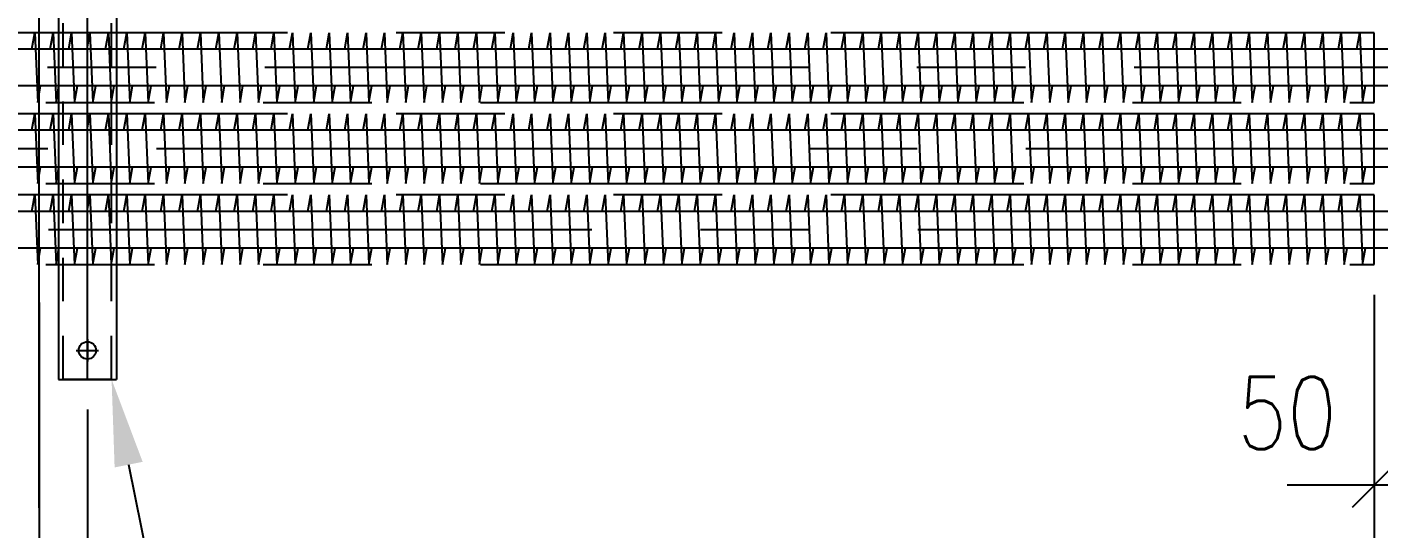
# Model space of a CAD drawing. Extents: x -4179 to 25200, y 0 to 17850.
# Drawn here: x 9704 to 11104, y 13069 to 13589 of the extents above; entities that cross this region are included whole.
import ezdxf
from ezdxf import colors
from ezdxf.entities.mleader import LeaderData, LeaderLine
from ezdxf.math import Vec2, Vec3

# ---------------------------------------------------------------- set-up
doc = ezdxf.new("R2010")
doc.units = 0
doc.header["$LTSCALE"] = 450
doc.header["$MEASUREMENT"] = 0
for name, pattern in [('CEN1', [0.32, 0.12, -0.1, 0, -0.1]), ('CENTER', [2, 1.25, -0.25, 0.25, -0.25]), ('HIDSHORT', [0.18, 0.1, -0.08]), ('PHANTOM', [2.5, 1.25, -0.25, 0.25, -0.25, 0.25, -0.25])]:
    doc.linetypes.add(name, pattern=pattern)
for name, color, linetype in [('CEN', 1, 'CENTER'), ('DIM', 1, 'Continuous'), ('HID1', 8, 'PHANTOM'), ('TEXT', 4, 'Continuous'), ('Y', 2, 'HIDSHORT')]:
    doc.layers.add(name, color=color, linetype=linetype)
doc.styles.add('SIMP25', font='romans.shx', dxfattribs={"width": 0.8, "height": 75})
doc.styles.get("Standard").update_dxf_attribs({"font": 'ROMANS.SHX'})
doc.dimstyles.get("Standard").update_dxf_attribs({"dimscale": 500.1, "dimtxt": 75, "dimasz": 0.18, "dimexe": 0.18, "dimexo": 0.0625, "dimgap": 0.075, "dimtad": 1, "dimdec": 0, "dimrnd": 0.5, "dimzin": 0, "dimdsep": 46, "dimtxsty": 'SIMP25', "dimcen": 0.09, "dimadec": 0, "dimazin": 0, "dimtfac": 1, "dimtdec": 0, "dimtmove": 1, "dimatfit": 3, "dimfxl": 1, "dimtolj": 1, "dimtzin": 0, "dimarcsym": 0})

# ---------------------------------------------------------------- blocks, each defined once
blk = doc.blocks.new('_Oblique')
at = {"color": 0, "linetype": 'ByBlock', "lineweight": -2}
blk.add_line((-0.25, -0.25), (0.25, 0.25), dxfattribs=at)
blk = doc.blocks.new('*D9')
at = {"layer": 'Defpoints', "color": 0, "transparency": 16777216}
for p in [(11098.8, 13342.9), (11416.8, 12839.5), (11098.8, 11923.9)]:
    blk.add_point(p, dxfattribs=at)
at = {"layer": 'DIM', "color": 0, "lineweight": -2, "transparency": 16777216}
for p, q in [((11098.8, 13311.6), (11098.8, 11833.9)), ((11416.8, 12808.2), (11416.8, 11833.9)), ((11416.8, 11923.9), (11098.8, 11923.9)), ((11751.3, 11923.9), (11416.8, 11923.9))]:
    blk.add_line(p, q, dxfattribs=at)
at = {"layer": 'DIM', "color": 0, "lineweight": -2, "transparency": 16777216, "xscale": 90.018, "yscale": 90.018, "zscale": 90.018, "rotation": 180}
blk.add_blockref('_Oblique', (11098.8, 11923.9), dxfattribs=at)
at = {"layer": 'DIM', "color": 0, "lineweight": -2, "transparency": 16777216, "xscale": 90.018, "yscale": 90.018, "zscale": 90.018}
blk.add_blockref('_Oblique', (11416.8, 11923.9), dxfattribs=at)
at = {"layer": 'DIM', "color": 0, "transparency": 16777216, "insert": (11636.6, 11998.9), "char_height": 75, "attachment_point": 5, "style": 'SIMP25'}
blk.add_mtext('\\A1;318', dxfattribs=at)
blk = doc.blocks.new('*D10')
at = {"layer": 'Defpoints', "color": 0, "transparency": 16777216}
for p in [(2298.8, 13378.9), (11098.8, 13342.9), (2298.8, 11923.9)]:
    blk.add_point(p, dxfattribs=at)
at = {"layer": 'DIM', "color": 0, "lineweight": -2, "transparency": 16777216}
for p, q in [((2298.8, 13347.7), (2298.8, 11833.9)), ((11098.8, 13311.6), (11098.8, 11833.9)), ((11008.8, 11923.9), (2388.8, 11923.9))]:
    blk.add_line(p, q, dxfattribs=at)
at = {"layer": 'DIM', "color": 0, "transparency": 16777216}
for points in [[(2388.8, 11938.9), (2388.8, 11908.9), (2298.8, 11923.9)], [(11008.8, 11938.9), (11008.8, 11908.9), (11098.8, 11923.9)]]:
    blk.add_solid(points, dxfattribs=at)
at = {"layer": 'DIM', "color": 0, "transparency": 16777216, "insert": (6698.8, 12018.6), "char_height": 75, "attachment_point": 5, "style": 'SIMP25'}
blk.add_mtext('\\A1;8800 (FINNED LENGTH)', dxfattribs=at)
blk = doc.blocks.new('*D11')
at = {"layer": 'Defpoints', "color": 0, "transparency": 16777216}
for p in [(2088.8, 13606.9), (11248.8, 13115.4), (2088.8, 11698.9)]:
    blk.add_point(p, dxfattribs=at)
at = {"layer": 'DIM', "color": 0, "lineweight": -2, "transparency": 16777216}
for p, q in [((2088.8, 13575.7), (2088.8, 11608.9)), ((11248.8, 13084.2), (11248.8, 11608.9)), ((11158.8, 11698.9), (2178.8, 11698.9))]:
    blk.add_line(p, q, dxfattribs=at)
at = {"layer": 'DIM', "color": 0, "transparency": 16777216}
for points in [[(2178.8, 11713.9), (2178.8, 11683.9), (2088.8, 11698.9)], [(11158.8, 11713.9), (11158.8, 11683.9), (11248.8, 11698.9)]]:
    blk.add_solid(points, dxfattribs=at)
at = {"layer": 'DIM', "color": 0, "transparency": 16777216, "insert": (6668.8, 11773.9), "char_height": 75, "attachment_point": 5, "style": 'SIMP25'}
blk.add_mtext('\\A1;9160', dxfattribs=at)
blk = doc.blocks.new('cb0110')
at = {"color": 1, "linetype": 'CEN1'}
for p, q in [((-0.641, 0), (0.641, 0)), ((0, 0.641), (0, -0.641))]:
    blk.add_line(p, q, dxfattribs=at)
at = {"color": 0, "linetype": 'ByBlock'}
blk.add_circle((0, 0), 0.5, dxfattribs=at)
blk = doc.blocks.new('*D45')
at = {"layer": 'Defpoints', "color": 0, "transparency": 16777216}
for p in [(9716.8, 13334.9), (11416.8, 12839.5), (9716.8, 12434.9)]:
    blk.add_point(p, dxfattribs=at)
at = {"layer": 'DIM', "color": 0, "lineweight": -2, "transparency": 16777216}
for p, q in [((9716.8, 13303.7), (9716.8, 12344.9)), ((11416.8, 12808.2), (11416.8, 12344.9)), ((11326.8, 12434.9), (9806.8, 12434.9))]:
    blk.add_line(p, q, dxfattribs=at)
at = {"layer": 'DIM', "color": 0, "transparency": 16777216}
for points in [[(9806.8, 12449.9), (9806.8, 12419.9), (9716.8, 12434.9)], [(11326.8, 12449.9), (11326.8, 12419.9), (11416.8, 12434.9)]]:
    blk.add_solid(points, dxfattribs=at)
at = {"layer": 'DIM', "color": 0, "transparency": 16777216, "insert": (10566.8, 12509.9), "char_height": 75, "attachment_point": 5, "style": 'SIMP25'}
blk.add_mtext('\\A1;1700', dxfattribs=at)
blk = doc.blocks.new('*D46')
at = {"layer": 'Defpoints', "color": 0, "transparency": 16777216}
for p in [(9666.8, 13223.9), (9766.8, 13223.9), (9666.8, 12224.9)]:
    blk.add_point(p, dxfattribs=at)
at = {"layer": 'DIM', "color": 0, "lineweight": -2, "transparency": 16777216}
for p, q in [((9666.8, 13192.7), (9666.8, 12134.9)), ((9766.8, 13192.7), (9766.8, 12134.9)), ((9285.2, 12224.9), (9666.8, 12224.9)), ((9766.8, 12224.9), (9666.8, 12224.9))]:
    blk.add_line(p, q, dxfattribs=at)
at = {"layer": 'DIM', "color": 0, "lineweight": -2, "transparency": 16777216, "xscale": 90.018, "yscale": 90.018, "zscale": 90.018, "rotation": 180}
blk.add_blockref('_Oblique', (9666.8, 12224.9), dxfattribs=at)
at = {"layer": 'DIM', "color": 0, "lineweight": -2, "transparency": 16777216, "xscale": 90.018, "yscale": 90.018, "zscale": 90.018}
blk.add_blockref('_Oblique', (9766.8, 12224.9), dxfattribs=at)
at = {"layer": 'DIM', "color": 0, "transparency": 16777216, "insert": (9395.6, 12299.9), "char_height": 75, "attachment_point": 5, "style": 'SIMP25'}
blk.add_mtext('\\A1;100', dxfattribs=at)
blk = doc.blocks.new('*D47')
at = {"layer": 'Defpoints', "color": 0, "transparency": 16777216}
for p in [(7976.8, 13334.9), (9716.8, 13334.9), (7976.8, 12434.9)]:
    blk.add_point(p, dxfattribs=at)
at = {"layer": 'DIM', "color": 0, "lineweight": -2, "transparency": 16777216}
for p, q in [((7976.8, 13303.7), (7976.8, 12344.9)), ((9716.8, 13303.7), (9716.8, 12344.9)), ((9626.8, 12434.9), (8066.8, 12434.9))]:
    blk.add_line(p, q, dxfattribs=at)
at = {"layer": 'DIM', "color": 0, "transparency": 16777216}
for points in [[(8066.8, 12449.9), (8066.8, 12419.9), (7976.8, 12434.9)], [(9626.8, 12449.9), (9626.8, 12419.9), (9716.8, 12434.9)]]:
    blk.add_solid(points, dxfattribs=at)
at = {"layer": 'DIM', "color": 0, "transparency": 16777216, "insert": (8846.8, 12509.9), "char_height": 75, "attachment_point": 5, "style": 'SIMP25'}
blk.add_mtext('\\A1;1740', dxfattribs=at)
blk = doc.blocks.new('*D54')
at = {"layer": 'Defpoints', "color": 0, "transparency": 16777216}
for p in [(11148.8, 13378.9), (11098.8, 13342.9), (11098.8, 13114.2)]:
    blk.add_point(p, dxfattribs=at)
at = {"layer": 'DIM', "color": 0, "lineweight": -2, "transparency": 16777216}
for p, q in [((11148.8, 13347.7), (11148.8, 13024.2)), ((11098.8, 13311.6), (11098.8, 13024.2)), ((11098.8, 13114.2), (11008.8, 13114.2)), ((11148.8, 13114.2), (11098.8, 13114.2)), ((11148.8, 13114.2), (11238.8, 13114.2))]:
    blk.add_line(p, q, dxfattribs=at)
at = {"layer": 'DIM', "color": 0, "lineweight": -2, "transparency": 16777216, "xscale": 90.018, "yscale": 90.018, "zscale": 90.018}
blk.add_blockref('_Oblique', (11098.8, 13114.2), dxfattribs=at)
at = {"layer": 'DIM', "color": 0, "lineweight": -2, "transparency": 16777216, "xscale": 90.018, "yscale": 90.018, "zscale": 90.018, "rotation": 180}
blk.add_blockref('_Oblique', (11148.8, 13114.2), dxfattribs=at)
at = {"layer": 'DIM', "color": 0, "transparency": 16777216, "insert": (11008.8, 13189.2), "char_height": 75, "attachment_point": 5, "style": 'SIMP25'}
blk.add_mtext('\\A1;50', dxfattribs=at)

msp = doc.modelspace()

# ---------------------------------------------------------------- linework, layer by layer
for p, q in [((11412.8, 13566), (2148.8, 13566)), ((11412.8, 13527.9), (2148.8, 13527.9)), ((11300.8, 13482), (2088.8, 13482)), ((11300.8, 13443.9), (2088.8, 13443.9)), ((11188.8, 13398), (2088.8, 13398)), ((11188.8, 13359.9), (2088.8, 13359.9))]:
    msp.add_line(p, q)
at = {"layer": 'CEN'}
for p, q in [((9716.8, 13090.9), (9716.8, 16604.7)), ((9716.8, 13134.9), (9716.8, 16540.9)), ((9766.8, 13223.9), (9766.8, 16523.9)), ((11412.8, 13546.9), (2148.8, 13546.9)), ((11300.8, 13462.9), (2088.8, 13462.9)), ((11188.8, 13378.9), (2088.8, 13378.9))]:
    msp.add_line(p, q, dxfattribs=at)
for points in [[(9709.3, 13566), (9712.3, 13583), (9715.3, 13510.9), (9718.3, 13527.9)], [(9728.3, 13566), (9731.3, 13583), (9734.3, 13510.9), (9737.3, 13527.9)], [(9747.4, 13566), (9750.4, 13583), (9753.4, 13510.9), (9756.4, 13527.9)], [(9766.4, 13566), (9769.4, 13583), (9772.4, 13510.9), (9775.4, 13527.9)], [(9785.5, 13566), (9788.5, 13583), (9791.5, 13510.9), (9794.5, 13527.9)], [(9804.5, 13566), (9807.5, 13583), (9810.5, 13510.9), (9813.5, 13527.9)], [(9823.6, 13566), (9826.6, 13583), (9829.6, 13510.9), (9832.6, 13527.9)], [(9842.6, 13566), (9845.6, 13583), (9848.6, 13510.9), (9851.6, 13527.9)], [(9861.7, 13566), (9864.7, 13583), (9867.7, 13510.9), (9870.7, 13527.9)], [(9880.7, 13566), (9883.7, 13583), (9886.7, 13510.9), (9889.7, 13527.9)], [(9899.8, 13566), (9902.8, 13583), (9905.8, 13510.9), (9908.8, 13527.9)], [(9918.8, 13566), (9921.8, 13583), (9924.8, 13510.9), (9927.8, 13527.9)], [(9937.9, 13566), (9940.9, 13583), (9943.9, 13510.9), (9946.9, 13527.9)], [(9956.9, 13566), (9959.9, 13583), (9962.9, 13510.9), (9965.9, 13527.9)], [(9976, 13566), (9979, 13583), (9982, 13510.9), (9985, 13527.9)], [(9995, 13566), (9998, 13583), (10001, 13510.9), (10004, 13527.9)], [(10014.1, 13566), (10017.1, 13583), (10020.1, 13510.9), (10023.1, 13527.9)], [(10033.1, 13566), (10036.1, 13583), (10039.1, 13510.9), (10042.1, 13527.9)], [(10052.2, 13566), (10055.2, 13583), (10058.2, 13510.9), (10061.2, 13527.9)], [(10071.2, 13566), (10074.2, 13583), (10077.2, 13510.9), (10080.2, 13527.9)], [(10090.3, 13566), (10093.3, 13583), (10096.3, 13510.9), (10099.3, 13527.9)], [(10109.3, 13566), (10112.3, 13583), (10115.3, 13510.9), (10118.3, 13527.9)], [(10128.4, 13566), (10131.4, 13583), (10134.4, 13510.9), (10137.4, 13527.9)], [(10147.4, 13566), (10150.4, 13583), (10153.4, 13510.9), (10156.4, 13527.9)], [(10166.5, 13566), (10169.5, 13583), (10172.5, 13510.9), (10175.5, 13527.9)], [(10185.5, 13566), (10188.5, 13583), (10191.5, 13510.9), (10194.5, 13527.9)], [(10204.6, 13566), (10207.6, 13583), (10210.6, 13510.9), (10213.6, 13527.9)], [(10223.6, 13566), (10226.6, 13583), (10229.6, 13510.9), (10232.6, 13527.9)], [(10242.7, 13566), (10245.7, 13583), (10248.7, 13510.9), (10251.7, 13527.9)], [(10261.7, 13566), (10264.7, 13583), (10267.7, 13510.9), (10270.7, 13527.9)], [(10280.8, 13566), (10283.8, 13583), (10286.8, 13510.9), (10289.8, 13527.9)], [(10299.8, 13566), (10302.8, 13583), (10305.8, 13510.9), (10308.8, 13527.9)], [(10318.9, 13566), (10321.9, 13583), (10324.9, 13510.9), (10327.9, 13527.9)], [(10337.9, 13566), (10340.9, 13583), (10343.9, 13510.9), (10346.9, 13527.9)], [(10357, 13566), (10360, 13583), (10363, 13510.9), (10366, 13527.9)], [(10376, 13566), (10379, 13583), (10382, 13510.9), (10385, 13527.9)], [(10395.1, 13566), (10398.1, 13583), (10401.1, 13510.9), (10404.1, 13527.9)], [(10414.1, 13566), (10417.1, 13583), (10420.1, 13510.9), (10423.1, 13527.9)], [(10433.2, 13566), (10436.2, 13583), (10439.2, 13510.9), (10442.2, 13527.9)], [(10452.2, 13566), (10455.2, 13583), (10458.2, 13510.9), (10461.2, 13527.9)], [(10471.3, 13566), (10474.3, 13583), (10477.3, 13510.9), (10480.3, 13527.9)], [(10490.3, 13566), (10493.3, 13583), (10496.3, 13510.9), (10499.3, 13527.9)], [(10509.4, 13566), (10512.4, 13583), (10515.4, 13510.9), (10518.4, 13527.9)], [(10528.4, 13566), (10531.4, 13583), (10534.4, 13510.9), (10537.4, 13527.9)], [(10547.5, 13566), (10550.5, 13583), (10553.5, 13510.9), (10556.5, 13527.9)], [(10566.5, 13566), (10569.5, 13583), (10572.5, 13510.9), (10575.5, 13527.9)], [(10585.6, 13566), (10588.6, 13583), (10591.6, 13510.9), (10594.6, 13527.9)], [(10604.6, 13566), (10607.6, 13583), (10610.6, 13510.9), (10613.6, 13527.9)], [(10623.7, 13566), (10626.7, 13583), (10629.7, 13510.9), (10632.7, 13527.9)], [(10642.7, 13566), (10645.7, 13583), (10648.7, 13510.9), (10651.7, 13527.9)], [(10661.8, 13566), (10664.8, 13583), (10667.8, 13510.9), (10670.8, 13527.9)], [(10680.8, 13566), (10683.8, 13583), (10686.8, 13510.9), (10689.8, 13527.9)], [(10699.9, 13566), (10702.9, 13583), (10705.9, 13510.9), (10708.9, 13527.9)], [(10718.9, 13566), (10721.9, 13583), (10724.9, 13510.9), (10727.9, 13527.9)], [(10738, 13566), (10741, 13583), (10744, 13510.9), (10747, 13527.9)], [(10757, 13566), (10760, 13583), (10763, 13510.9), (10766, 13527.9)], [(10776.1, 13566), (10779.1, 13583), (10782.1, 13510.9), (10785.1, 13527.9)], [(10795.1, 13566), (10798.1, 13583), (10801.1, 13510.9), (10804.1, 13527.9)], [(10814.2, 13566), (10817.2, 13583), (10820.2, 13510.9), (10823.2, 13527.9)], [(10833.2, 13566), (10836.2, 13583), (10839.2, 13510.9), (10842.2, 13527.9)], [(10852.3, 13566), (10855.3, 13583), (10858.3, 13510.9), (10861.3, 13527.9)], [(10871.3, 13566), (10874.3, 13583), (10877.3, 13510.9), (10880.3, 13527.9)], [(10890.4, 13566), (10893.4, 13583), (10896.4, 13510.9), (10899.4, 13527.9)], [(10909.4, 13566), (10912.4, 13583), (10915.4, 13510.9), (10918.4, 13527.9)], [(10928.5, 13566), (10931.5, 13583), (10934.5, 13510.9), (10937.5, 13527.9)], [(10947.5, 13566), (10950.5, 13583), (10953.5, 13510.9), (10956.5, 13527.9)], [(10966.6, 13566), (10969.6, 13583), (10972.6, 13510.9), (10975.6, 13527.9)], [(10985.6, 13566), (10988.6, 13583), (10991.6, 13510.9), (10994.6, 13527.9)], [(11004.7, 13566), (11007.7, 13583), (11010.7, 13510.9), (11013.7, 13527.9)], [(11023.7, 13566), (11026.7, 13583), (11029.7, 13510.9), (11032.7, 13527.9)], [(11042.8, 13566), (11045.8, 13583), (11048.8, 13510.9), (11051.8, 13527.9)], [(11061.8, 13566), (11064.8, 13583), (11067.8, 13510.9), (11070.8, 13527.9)], [(11080.9, 13566), (11083.9, 13583), (11086.9, 13510.9), (11089.9, 13527.9)], [(9709.3, 13482), (9712.3, 13499), (9715.3, 13426.9), (9718.3, 13443.9)], [(9728.3, 13482), (9731.3, 13499), (9734.3, 13426.9), (9737.3, 13443.9)], [(9747.4, 13482), (9750.4, 13499), (9753.4, 13426.9), (9756.4, 13443.9)], [(9766.4, 13482), (9769.4, 13499), (9772.4, 13426.9), (9775.4, 13443.9)], [(9785.5, 13482), (9788.5, 13499), (9791.5, 13426.9), (9794.5, 13443.9)], [(9804.5, 13482), (9807.5, 13499), (9810.5, 13426.9), (9813.5, 13443.9)], [(9823.6, 13482), (9826.6, 13499), (9829.6, 13426.9), (9832.6, 13443.9)], [(9842.6, 13482), (9845.6, 13499), (9848.6, 13426.9), (9851.6, 13443.9)], [(9861.7, 13482), (9864.7, 13499), (9867.7, 13426.9), (9870.7, 13443.9)], [(9880.7, 13482), (9883.7, 13499), (9886.7, 13426.9), (9889.7, 13443.9)], [(9899.8, 13482), (9902.8, 13499), (9905.8, 13426.9), (9908.8, 13443.9)], [(9918.8, 13482), (9921.8, 13499), (9924.8, 13426.9), (9927.8, 13443.9)], [(9937.9, 13482), (9940.9, 13499), (9943.9, 13426.9), (9946.9, 13443.9)], [(9956.9, 13482), (9959.9, 13499), (9962.9, 13426.9), (9965.9, 13443.9)], [(9976, 13482), (9979, 13499), (9982, 13426.9), (9985, 13443.9)], [(9995, 13482), (9998, 13499), (10001, 13426.9), (10004, 13443.9)], [(10014.1, 13482), (10017.1, 13499), (10020.1, 13426.9), (10023.1, 13443.9)], [(10033.1, 13482), (10036.1, 13499), (10039.1, 13426.9), (10042.1, 13443.9)], [(10052.2, 13482), (10055.2, 13499), (10058.2, 13426.9), (10061.2, 13443.9)], [(10071.2, 13482), (10074.2, 13499), (10077.2, 13426.9), (10080.2, 13443.9)], [(10090.3, 13482), (10093.3, 13499), (10096.3, 13426.9), (10099.3, 13443.9)], [(10109.3, 13482), (10112.3, 13499), (10115.3, 13426.9), (10118.3, 13443.9)], [(10128.4, 13482), (10131.4, 13499), (10134.4, 13426.9), (10137.4, 13443.9)], [(10147.4, 13482), (10150.4, 13499), (10153.4, 13426.9), (10156.4, 13443.9)], [(10166.5, 13482), (10169.5, 13499), (10172.5, 13426.9), (10175.5, 13443.9)], [(10185.5, 13482), (10188.5, 13499), (10191.5, 13426.9), (10194.5, 13443.9)], [(10204.6, 13482), (10207.6, 13499), (10210.6, 13426.9), (10213.6, 13443.9)], [(10223.6, 13482), (10226.6, 13499), (10229.6, 13426.9), (10232.6, 13443.9)], [(10242.7, 13482), (10245.7, 13499), (10248.7, 13426.9), (10251.7, 13443.9)], [(10261.7, 13482), (10264.7, 13499), (10267.7, 13426.9), (10270.7, 13443.9)], [(10280.8, 13482), (10283.8, 13499), (10286.8, 13426.9), (10289.8, 13443.9)], [(10299.8, 13482), (10302.8, 13499), (10305.8, 13426.9), (10308.8, 13443.9)], [(10318.9, 13482), (10321.9, 13499), (10324.9, 13426.9), (10327.9, 13443.9)], [(10337.9, 13482), (10340.9, 13499), (10343.9, 13426.9), (10346.9, 13443.9)], [(10357, 13482), (10360, 13499), (10363, 13426.9), (10366, 13443.9)], [(10376, 13482), (10379, 13499), (10382, 13426.9), (10385, 13443.9)], [(10395.1, 13482), (10398.1, 13499), (10401.1, 13426.9), (10404.1, 13443.9)], [(10414.1, 13482), (10417.1, 13499), (10420.1, 13426.9), (10423.1, 13443.9)], [(10433.2, 13482), (10436.2, 13499), (10439.2, 13426.9), (10442.2, 13443.9)], [(10452.2, 13482), (10455.2, 13499), (10458.2, 13426.9), (10461.2, 13443.9)], [(10471.3, 13482), (10474.3, 13499), (10477.3, 13426.9), (10480.3, 13443.9)], [(10490.3, 13482), (10493.3, 13499), (10496.3, 13426.9), (10499.3, 13443.9)], [(10509.4, 13482), (10512.4, 13499), (10515.4, 13426.9), (10518.4, 13443.9)], [(10528.4, 13482), (10531.4, 13499), (10534.4, 13426.9), (10537.4, 13443.9)], [(10547.5, 13482), (10550.5, 13499), (10553.5, 13426.9), (10556.5, 13443.9)], [(10566.5, 13482), (10569.5, 13499), (10572.5, 13426.9), (10575.5, 13443.9)], [(10585.6, 13482), (10588.6, 13499), (10591.6, 13426.9), (10594.6, 13443.9)], [(10604.6, 13482), (10607.6, 13499), (10610.6, 13426.9), (10613.6, 13443.9)], [(10623.7, 13482), (10626.7, 13499), (10629.7, 13426.9), (10632.7, 13443.9)], [(10642.7, 13482), (10645.7, 13499), (10648.7, 13426.9), (10651.7, 13443.9)], [(10661.8, 13482), (10664.8, 13499), (10667.8, 13426.9), (10670.8, 13443.9)], [(10680.8, 13482), (10683.8, 13499), (10686.8, 13426.9), (10689.8, 13443.9)], [(10699.9, 13482), (10702.9, 13499), (10705.9, 13426.9), (10708.9, 13443.9)], [(10718.9, 13482), (10721.9, 13499), (10724.9, 13426.9), (10727.9, 13443.9)], [(10738, 13482), (10741, 13499), (10744, 13426.9), (10747, 13443.9)], [(10757, 13482), (10760, 13499), (10763, 13426.9), (10766, 13443.9)], [(10776.1, 13482), (10779.1, 13499), (10782.1, 13426.9), (10785.1, 13443.9)], [(10795.1, 13482), (10798.1, 13499), (10801.1, 13426.9), (10804.1, 13443.9)], [(10814.2, 13482), (10817.2, 13499), (10820.2, 13426.9), (10823.2, 13443.9)], [(10833.2, 13482), (10836.2, 13499), (10839.2, 13426.9), (10842.2, 13443.9)], [(10852.3, 13482), (10855.3, 13499), (10858.3, 13426.9), (10861.3, 13443.9)], [(10871.3, 13482), (10874.3, 13499), (10877.3, 13426.9), (10880.3, 13443.9)], [(10890.4, 13482), (10893.4, 13499), (10896.4, 13426.9), (10899.4, 13443.9)], [(10909.4, 13482), (10912.4, 13499), (10915.4, 13426.9), (10918.4, 13443.9)], [(10928.5, 13482), (10931.5, 13499), (10934.5, 13426.9), (10937.5, 13443.9)], [(10947.5, 13482), (10950.5, 13499), (10953.5, 13426.9), (10956.5, 13443.9)], [(10966.6, 13482), (10969.6, 13499), (10972.6, 13426.9), (10975.6, 13443.9)], [(10985.6, 13482), (10988.6, 13499), (10991.6, 13426.9), (10994.6, 13443.9)], [(11004.7, 13482), (11007.7, 13499), (11010.7, 13426.9), (11013.7, 13443.9)], [(11023.7, 13482), (11026.7, 13499), (11029.7, 13426.9), (11032.7, 13443.9)], [(11042.8, 13482), (11045.8, 13499), (11048.8, 13426.9), (11051.8, 13443.9)], [(11061.8, 13482), (11064.8, 13499), (11067.8, 13426.9), (11070.8, 13443.9)], [(11080.9, 13482), (11083.9, 13499), (11086.9, 13426.9), (11089.9, 13443.9)], [(9709.3, 13398), (9712.3, 13415), (9715.3, 13342.9), (9718.3, 13359.9)], [(9728.3, 13398), (9731.3, 13415), (9734.3, 13342.9), (9737.3, 13359.9)], [(9747.4, 13398), (9750.4, 13415), (9753.4, 13342.9), (9756.4, 13359.9)], [(9766.4, 13398), (9769.4, 13415), (9772.4, 13342.9), (9775.4, 13359.9)], [(9785.5, 13398), (9788.5, 13415), (9791.5, 13342.9), (9794.5, 13359.9)], [(9804.5, 13398), (9807.5, 13415), (9810.5, 13342.9), (9813.5, 13359.9)], [(9823.6, 13398), (9826.6, 13415), (9829.6, 13342.9), (9832.6, 13359.9)], [(9842.6, 13398), (9845.6, 13415), (9848.6, 13342.9), (9851.6, 13359.9)], [(9861.7, 13398), (9864.7, 13415), (9867.7, 13342.9), (9870.7, 13359.9)], [(9880.7, 13398), (9883.7, 13415), (9886.7, 13342.9), (9889.7, 13359.9)], [(9899.8, 13398), (9902.8, 13415), (9905.8, 13342.9), (9908.8, 13359.9)], [(9918.8, 13398), (9921.8, 13415), (9924.8, 13342.9), (9927.8, 13359.9)], [(9937.9, 13398), (9940.9, 13415), (9943.9, 13342.9), (9946.9, 13359.9)], [(9956.9, 13398), (9959.9, 13415), (9962.9, 13342.9), (9965.9, 13359.9)], [(9976, 13398), (9979, 13415), (9982, 13342.9), (9985, 13359.9)], [(9995, 13398), (9998, 13415), (10001, 13342.9), (10004, 13359.9)], [(10014.1, 13398), (10017.1, 13415), (10020.1, 13342.9), (10023.1, 13359.9)], [(10033.1, 13398), (10036.1, 13415), (10039.1, 13342.9), (10042.1, 13359.9)], [(10052.2, 13398), (10055.2, 13415), (10058.2, 13342.9), (10061.2, 13359.9)], [(10071.2, 13398), (10074.2, 13415), (10077.2, 13342.9), (10080.2, 13359.9)], [(10090.3, 13398), (10093.3, 13415), (10096.3, 13342.9), (10099.3, 13359.9)], [(10109.3, 13398), (10112.3, 13415), (10115.3, 13342.9), (10118.3, 13359.9)], [(10128.4, 13398), (10131.4, 13415), (10134.4, 13342.9), (10137.4, 13359.9)], [(10147.4, 13398), (10150.4, 13415), (10153.4, 13342.9), (10156.4, 13359.9)], [(10166.5, 13398), (10169.5, 13415), (10172.5, 13342.9), (10175.5, 13359.9)], [(10185.5, 13398), (10188.5, 13415), (10191.5, 13342.9), (10194.5, 13359.9)], [(10204.6, 13398), (10207.6, 13415), (10210.6, 13342.9), (10213.6, 13359.9)], [(10223.6, 13398), (10226.6, 13415), (10229.6, 13342.9), (10232.6, 13359.9)], [(10242.7, 13398), (10245.7, 13415), (10248.7, 13342.9), (10251.7, 13359.9)], [(10261.7, 13398), (10264.7, 13415), (10267.7, 13342.9), (10270.7, 13359.9)], [(10280.8, 13398), (10283.8, 13415), (10286.8, 13342.9), (10289.8, 13359.9)], [(10299.8, 13398), (10302.8, 13415), (10305.8, 13342.9), (10308.8, 13359.9)], [(10318.9, 13398), (10321.9, 13415), (10324.9, 13342.9), (10327.9, 13359.9)], [(10337.9, 13398), (10340.9, 13415), (10343.9, 13342.9), (10346.9, 13359.9)], [(10357, 13398), (10360, 13415), (10363, 13342.9), (10366, 13359.9)], [(10376, 13398), (10379, 13415), (10382, 13342.9), (10385, 13359.9)], [(10395.1, 13398), (10398.1, 13415), (10401.1, 13342.9), (10404.1, 13359.9)], [(10414.1, 13398), (10417.1, 13415), (10420.1, 13342.9), (10423.1, 13359.9)], [(10433.2, 13398), (10436.2, 13415), (10439.2, 13342.9), (10442.2, 13359.9)], [(10452.2, 13398), (10455.2, 13415), (10458.2, 13342.9), (10461.2, 13359.9)], [(10471.3, 13398), (10474.3, 13415), (10477.3, 13342.9), (10480.3, 13359.9)], [(10490.3, 13398), (10493.3, 13415), (10496.3, 13342.9), (10499.3, 13359.9)], [(10509.4, 13398), (10512.4, 13415), (10515.4, 13342.9), (10518.4, 13359.9)], [(10528.4, 13398), (10531.4, 13415), (10534.4, 13342.9), (10537.4, 13359.9)], [(10547.5, 13398), (10550.5, 13415), (10553.5, 13342.9), (10556.5, 13359.9)], [(10566.5, 13398), (10569.5, 13415), (10572.5, 13342.9), (10575.5, 13359.9)], [(10585.6, 13398), (10588.6, 13415), (10591.6, 13342.9), (10594.6, 13359.9)], [(10604.6, 13398), (10607.6, 13415), (10610.6, 13342.9), (10613.6, 13359.9)], [(10623.7, 13398), (10626.7, 13415), (10629.7, 13342.9), (10632.7, 13359.9)], [(10642.7, 13398), (10645.7, 13415), (10648.7, 13342.9), (10651.7, 13359.9)], [(10661.8, 13398), (10664.8, 13415), (10667.8, 13342.9), (10670.8, 13359.9)], [(10680.8, 13398), (10683.8, 13415), (10686.8, 13342.9), (10689.8, 13359.9)], [(10699.9, 13398), (10702.9, 13415), (10705.9, 13342.9), (10708.9, 13359.9)], [(10718.9, 13398), (10721.9, 13415), (10724.9, 13342.9), (10727.9, 13359.9)], [(10738, 13398), (10741, 13415), (10744, 13342.9), (10747, 13359.9)], [(10757, 13398), (10760, 13415), (10763, 13342.9), (10766, 13359.9)], [(10776.1, 13398), (10779.1, 13415), (10782.1, 13342.9), (10785.1, 13359.9)], [(10795.1, 13398), (10798.1, 13415), (10801.1, 13342.9), (10804.1, 13359.9)], [(10814.2, 13398), (10817.2, 13415), (10820.2, 13342.9), (10823.2, 13359.9)], [(10833.2, 13398), (10836.2, 13415), (10839.2, 13342.9), (10842.2, 13359.9)], [(10852.3, 13398), (10855.3, 13415), (10858.3, 13342.9), (10861.3, 13359.9)], [(10871.3, 13398), (10874.3, 13415), (10877.3, 13342.9), (10880.3, 13359.9)], [(10890.4, 13398), (10893.4, 13415), (10896.4, 13342.9), (10899.4, 13359.9)], [(10909.4, 13398), (10912.4, 13415), (10915.4, 13342.9), (10918.4, 13359.9)], [(10928.5, 13398), (10931.5, 13415), (10934.5, 13342.9), (10937.5, 13359.9)], [(10947.5, 13398), (10950.5, 13415), (10953.5, 13342.9), (10956.5, 13359.9)], [(10966.6, 13398), (10969.6, 13415), (10972.6, 13342.9), (10975.6, 13359.9)], [(10985.6, 13398), (10988.6, 13415), (10991.6, 13342.9), (10994.6, 13359.9)], [(11004.7, 13398), (11007.7, 13415), (11010.7, 13342.9), (11013.7, 13359.9)], [(11023.7, 13398), (11026.7, 13415), (11029.7, 13342.9), (11032.7, 13359.9)], [(11042.8, 13398), (11045.8, 13415), (11048.8, 13342.9), (11051.8, 13359.9)], [(11061.8, 13398), (11064.8, 13415), (11067.8, 13342.9), (11070.8, 13359.9)], [(11080.9, 13398), (11083.9, 13415), (11086.9, 13342.9), (11089.9, 13359.9)]]:
    msp.add_lwpolyline(points, dxfattribs=at)
at = {"layer": 'HID1'}
for points in [[(11098.8, 13583), (2298.8, 13583), (2298.8, 13510.9), (11098.8, 13510.9)], [(11098.8, 13499), (2298.8, 13499), (2298.8, 13426.9), (11098.8, 13426.9)], [(11098.8, 13415), (2298.8, 13415), (2298.8, 13342.9), (11098.8, 13342.9)]]:
    msp.add_lwpolyline(points, close=True, dxfattribs=at)
at = {"layer": 'TEXT'}
for p, q in [((9736.8, 14483.9), (9736.8, 13223.9)), ((9796.8, 14483.9), (9796.8, 13223.9)), ((9736.8, 13223.9), (9796.8, 13223.9)), ((9791.8, 13223.9), (9741.8, 13223.9)), ((9791.8, 13223.9), (9741.8, 13223.9))]:
    msp.add_line(p, q, dxfattribs=at)
at = {"layer": 'Y'}
for p, q in [((9741.8, 13223.9), (9741.8, 14483.9)), ((9791.8, 13223.9), (9791.8, 14483.9))]:
    msp.add_line(p, q, dxfattribs=at)

# ---------------------------------------------------------------- block references
at = {"xscale": 18, "yscale": 18, "zscale": 18}
msp.add_blockref('cb0110', (9766.8, 13253.9), dxfattribs=at)

# ---------------------------------------------------------------- dimensions: what is measured, and where the dimension line sits
at = {"layer": 'DIM'}
for base, p1, p2, picture, middle in [((2088.8, 11698.9), (11248.8, 13115.4), (2088.8, 13606.9), '*D11', (6668.8, 11773.9)), ((7976.8, 12434.9), (9716.8, 13334.9), (7976.8, 13334.9), '*D47', (8846.8, 12509.9)), ((9716.8, 12434.9), (11416.8, 12839.5), (9716.8, 13334.9), '*D45', (10566.8, 12509.9))]:
    dim = msp.add_linear_dim(base=base, p1=p1, p2=p2, angle=180, dimstyle='Standard', dxfattribs=at)
    dim.commit()
    dim.dimension.update_dxf_attribs({"geometry": picture, "text_midpoint": middle})
dim = msp.add_linear_dim(base=(2298.8, 11923.9), p1=(11098.8, 13342.9), p2=(2298.8, 13378.9), angle=180, text='8800 (FINNED LENGTH)', dimstyle='Standard', dxfattribs=at)
dim.commit()
dim.dimension.update_dxf_attribs({"geometry": '*D10', "text_midpoint": (6698.8, 12018.6)})
dim = msp.add_linear_dim(base=(11098.8, 13114.2), p1=(11148.8, 13378.9), p2=(11098.8, 13342.9), dimstyle='Standard', override={"dimblk1": 'Oblique', "dimblk2": 'Oblique', "dimsah": 1}, dxfattribs=at)
dim.commit()
dim.dimension.update_dxf_attribs({"geometry": '*D54', "text_midpoint": (11008.8, 13114.2), "dimtype": 160})
for base, p1, p2, picture, middle in [((11098.8, 11923.9), (11416.8, 12839.5), (11098.8, 13342.9), '*D9', (11636.6, 11923.9)), ((9666.8, 12224.9), (9766.8, 13223.9), (9666.8, 13223.9), '*D46', (9395.6, 12224.9))]:
    dim = msp.add_linear_dim(base=base, p1=p1, p2=p2, angle=180, dimstyle='Standard', override={"dimblk1": 'Oblique', "dimblk2": 'Oblique', "dimsah": 1}, dxfattribs=at)
    dim.commit()
    dim.dimension.update_dxf_attribs({"geometry": picture, "text_midpoint": middle, "dimtype": 160})

# ---------------------------------------------------------------- leaders
msp.add_leader([(11248.8, 13302.6), (11017.8, 12721.5), (10927.8, 12721.5)], dimstyle='Standard', override={"dimldrblk": 'DotSmall'}, dxfattribs=at)
ml = msp.add_multileader_mtext('Standard', dxfattribs=at)
ml.set_content('', color=256)
ml.set_leader_properties()
ml.build(insert=Vec2(0, 0))
ml.multileader.update_dxf_attribs({"dogleg_length": 0.36, "arrow_head_size": 90})
ctx = ml.context
ctx.base_point, ctx.char_height, ctx.arrow_head_size, ctx.landing_gap_size, ctx.plane_origin = Vec3(10332.2, 12890.9), 0.18, 90, 0.09, Vec3(15860.8, -8474.1)
notes = []
notes.append((ctx, [(0, (1, 1, 0), (10331.8, 12890.9), (1, 0), 0.36, [(0, [(9791.8, 13223.9), (9858.3, 12890.9)], 0, [])])]))
ctx.mtext.insert, ctx.mtext.flow_direction = Vec3(10332.3, 12891), 5
for ctx, leaders in notes:
    for number, flags, end, landing, length, lines in leaders:
        leader = LeaderData()
        leader.index, (leader.has_last_leader_line, leader.has_dogleg_vector, leader.attachment_direction) = number, flags
        leader.last_leader_point, leader.dogleg_vector, leader.dogleg_length = Vec3(end), Vec3(landing), length
        for number, points, colour, breaks in lines:
            line = LeaderLine()
            line.index, line.vertices, line.color, line.breaks = number, Vec3.list(points), colors.encode_raw_color(colour), breaks
            leader.lines.append(line)
        ctx.leaders.append(leader)

doc.saveas('drawing.dxf')
